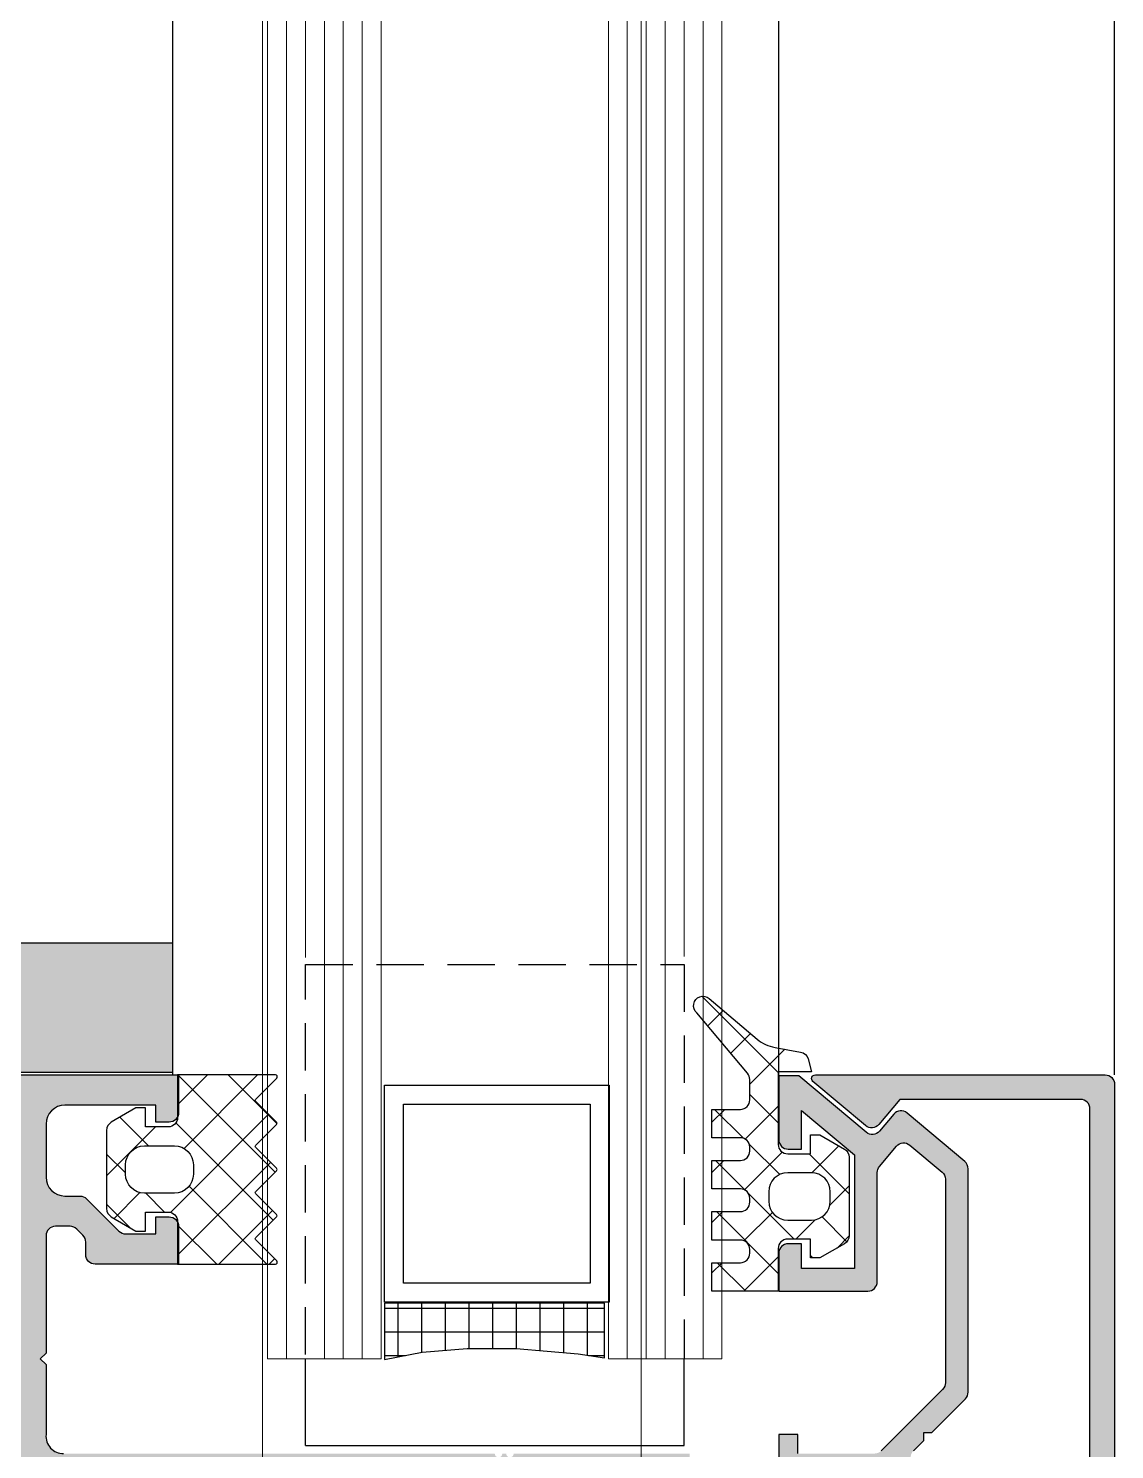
# Model space of a CAD drawing. Header units: millimetres. Extents: x 809 to 8159, y 33 to 4533.
# Drawn here: x 4978.09 to 4983.83, y 1820.65 to 1828.16 of the extents above; entities that cross this region are included whole.
import ezdxf

# ---------------------------------------------------------------- set-up
doc = ezdxf.new("R2010")
doc.units = ezdxf.units.MM
doc.linetypes.add('HIDDEN', pattern=[0.375, 0.25, -0.125])
for name, color, linetype in [('3', 11, 'Continuous'), ('5', 11, 'Continuous'), ('FITILLER', 240, 'Continuous'), ('GORUNUS-TARAMA', 11, 'Continuous')]:
    doc.layers.add(name, color=color, linetype=linetype)
doc.layers.add('cam', color=5, linetype='Continuous', lineweight=0)

# ---------------------------------------------------------------- blocks, each defined once
blk = doc.blocks.new('ajsdfxcvzx')
h = blk.add_hatch(color=256)
edge = h.paths.add_edge_path()
edge.add_line((36934.79109530686, -6768.891819638839), (36934.72109530686, -6768.891819638839))
edge.add_line((36934.72109530687, -6768.891819638839), (36934.72109530687, -6768.801819638842))
edge.add_line((36934.72109530687, -6768.801819638835), (36934.24109530688, -6768.801819638835))
edge.add_arc((36934.24109530687, -6768.901819638833), 0.1, 89.99999999999999, 180)
edge.add_line((36934.14109530687, -6768.901819638833), (36934.14109530687, -6769.181819638832))
edge.add_arc((36934.24109530687, -6769.181819638832), 0.1, 180, 270)
edge.add_line((36934.24109530687, -6769.281819638838), (36934.32038462875, -6769.281819638838))
edge.add_arc((36934.32038462875, -6769.331819638841), 0.05000000000022739, 404.99999999996317, 449.99999999989575, ccw=False)
edge.add_line((36934.35573996781, -6769.296464299781), (36934.52645064593, -6769.467174977899))
edge.add_arc((36934.56180598499, -6769.431819638832), 0.04999999999986375, 225.0000000000921, 270.000000000078)
edge.add_line((36934.56180598499, -6769.481819638835), (36934.72109530687, -6769.481819638835))
edge.add_line((36934.72109530687, -6769.481819638835), (36934.72109530687, -6769.391819638839))
edge.add_line((36934.72109530687, -6769.391819638839), (36934.79109530687, -6769.391819638839))
edge.add_arc((36934.79109530686, -6769.441819638841), 0.05, 0, 90, ccw=False)
edge.add_line((36934.84109530687, -6769.441819638841), (36934.84109530687, -6769.641819638839))
edge.add_line((36934.84109530687, -6769.641819638839), (36934.40109530686, -6769.641819638839))
edge.add_arc((36934.40109530686, -6769.591819638836), 0.05, 180, 270, ccw=False)
edge.add_line((36934.35109530687, -6769.591819638836), (36934.35109530687, -6769.524662351307))
edge.add_arc((36934.30109530687, -6769.524662351307), 0.05000000000020464, 360.0000000000783, 405.0000000000369)
edge.add_line((36934.33645064593, -6769.489307012247), (36934.30360793345, -6769.45646429977))
edge.add_arc((36934.2682525944, -6769.491819638837), 0.05000000000000844, 404.9999999998527, 450)
edge.add_line((36934.2682525944, -6769.441819638841), (36934.19109530687, -6769.441819638841))
edge.add_arc((36934.19109530687, -6769.491819638837), 0.05, 89.99999999999999, 180)
edge.add_line((36934.14109530687, -6769.491819638837), (36934.14109530687, -6769.741819638837))
edge.add_line((36934.14109530687, -6769.741819638837), (36934.14109530687, -6770.11181963884))
edge.add_line((36934.14109530687, -6770.11181963884), (36934.11109530687, -6770.141819638839))
edge.add_line((36934.11109530687, -6770.141819638839), (36934.14109530687, -6770.171819638837))
edge.add_line((36934.14109530687, -6770.171819638837), (36934.14109530687, -6770.541819638833))
edge.add_arc((36934.23262694822, -6770.549941161617), 0.0918912427893527, 174.9294740982056, 270.9550491033333)
edge.add_line((36934.23415858957, -6770.641819638839), (36936.51109530687, -6770.641819638839))
edge.add_arc((36936.53109530687, -6770.641819638839), 0.01999999999998181, 180.0000000005211, 360.0000000005211)
edge.add_line((36936.55109530687, -6770.641819638839), (36936.57109530686, -6770.641819638839))
edge.add_arc((36936.59109530687, -6770.641819638839), 0.01999999999998181, 180, 360)
edge.add_line((36936.61109530687, -6770.641819638839), (36937.54109530687, -6770.641819638839))
edge.add_line((36937.54109530686, -6770.641819638839), (36937.54109530686, -6770.781819638838))
edge.add_arc((36937.48109530687, -6770.781819638838), 0.06000000000001365, 270.0000000000652, 360.0000000000217, ccw=False)
edge.add_line((36937.48109530687, -6770.841819638836), (36937.48109530687, -6770.911819638835))
edge.add_arc((36937.45109530687, -6770.911819638835), 0.03000000000001819, 269.9999999998263, 359.99999999982634, ccw=False)
edge.add_line((36937.45109530687, -6770.941819638841), (36937.41109530687, -6770.941819638841))
edge.add_arc((36937.41109530687, -6770.911819638835), 0.0300000000000864, 179.9999999999566, 269.99999999986983, ccw=False)
edge.add_line((36937.38109530687, -6770.911819638835), (36937.38109530687, -6770.841819638836))
edge.add_line((36937.38109530687, -6770.841819638836), (36936.74109530687, -6770.841819638836))
edge.add_line((36936.74109530687, -6770.841819638836), (36936.74109530687, -6771.091819638836))
edge.add_line((36936.74109530687, -6771.091819638836), (36936.69109530687, -6771.141819638839))
edge.add_line((36936.69109530687, -6771.141819638839), (36936.74109530687, -6771.191819638841))
edge.add_line((36936.74109530687, -6771.191819638841), (36936.74109530687, -6771.441819638841))
edge.add_line((36936.74109530687, -6771.441819638841), (36937.38109530687, -6771.441819638841))
edge.add_line((36937.38109530687, -6771.441819638841), (36937.38109530687, -6771.371819638842))
edge.add_arc((36937.41109530687, -6771.371819638834), 0.0300000000000864, 90.00000000013029, 180.0000000000434, ccw=False)
edge.add_line((36937.41109530687, -6771.341819638836), (36937.45109530687, -6771.341819638836))
edge.add_arc((36937.45109530687, -6771.371819638834), 0.03000000000002956, 1.9531398720573634e-10, 90.00000000017383, ccw=False)
edge.add_line((36937.48109530687, -6771.371819638834), (36937.48109530687, -6771.441819638834))
edge.add_arc((36937.48109530687, -6771.501819638839), 0.06000000000001365, 359.99999999997834, 449.99999999993486, ccw=False)
edge.add_line((36937.54109530686, -6771.501819638839), (36937.54109530686, -6771.641819638839))
edge.add_line((36937.54109530686, -6771.641819638839), (36936.61109530686, -6771.641819638839))
edge.add_arc((36936.59109530687, -6771.641819638839), 0.01999999999998181, 360, 540)
edge.add_line((36936.57109530687, -6771.641819638839), (36936.55109530687, -6771.641819638839))
edge.add_arc((36936.53109530687, -6771.641819638839), 0.01999999999998181, 359.9999999994789, 539.9999999994789)
edge.add_line((36936.51109530687, -6771.641819638839), (36934.23415858957, -6771.641819638839))
edge.add_arc((36934.23262694822, -6771.733698116061), 0.09189124278939273, 449.0449508966954, 545.07052590182)
edge.add_line((36934.14109530687, -6771.74181963883), (36934.14109530687, -6772.111819638825))
edge.add_line((36934.14109530687, -6772.11181963884), (36934.11109530687, -6772.141819638839))
edge.add_line((36934.11109530687, -6772.141819638839), (36934.14109530687, -6772.171819638837))
edge.add_line((36934.14109530687, -6772.171819638837), (36934.14109530687, -6772.541819638833))
edge.add_line((36934.14109530687, -6772.541819638833), (36934.14109530687, -6772.791819638833))
edge.add_arc((36934.19109530687, -6772.791819638833), 0.05, 180, 270)
edge.add_line((36934.19109530687, -6772.841819638836), (36934.26825259439, -6772.841819638836))
edge.add_arc((36934.2682525944, -6772.791819638833), 0.05, 270, 315.0000000001474)
edge.add_line((36934.30360793346, -6772.827174977892), (36934.33645064593, -6772.794332265416))
edge.add_arc((36934.30109530687, -6772.758976926356), 0.05000000000020138, 314.9999999999632, 359.9999999999219)
edge.add_line((36934.35109530687, -6772.758976926356), (36934.35109530687, -6772.691819638827))
edge.add_arc((36934.40109530686, -6772.691819638841), 0.05, 90, 180, ccw=False)
edge.add_line((36934.40109530686, -6772.641819638839), (36934.84109530687, -6772.641819638839))
edge.add_line((36934.84109530687, -6772.641819638839), (36934.84109530687, -6772.841819638836))
edge.add_arc((36934.79109530686, -6772.841819638836), 0.05, 270, 360, ccw=False)
edge.add_line((36934.79109530686, -6772.891819638839), (36934.72109530686, -6772.891819638839))
edge.add_line((36934.72109530687, -6772.891819638839), (36934.72109530687, -6772.801819638842))
edge.add_line((36934.72109530687, -6772.801819638835), (36934.56180598499, -6772.801819638835))
edge.add_arc((36934.56180598499, -6772.85181963883), 0.04999999999986358, 449.9999999999218, 494.9999999999078)
edge.add_line((36934.52645064593, -6772.816464299771), (36934.35573996781, -6772.987174977889))
edge.add_arc((36934.32038462875, -6772.951819638836), 0.05000000000023354, 270.0000000001043, 315.00000000003695, ccw=False)
edge.add_line((36934.32038462875, -6773.001819638839), (36934.24109530687, -6773.001819638839))
edge.add_arc((36934.24109530687, -6773.10181963883), 0.1, 89.99999999999999, 180)
edge.add_line((36934.14109530687, -6773.10181963883), (36934.14109530687, -6773.381819638829))
edge.add_arc((36934.24109530687, -6773.381819638837), 0.1, 180, 270)
edge.add_line((36934.24109530687, -6773.481819638835), (36934.72109530687, -6773.481819638835))
edge.add_line((36934.72109530687, -6773.481819638835), (36934.72109530687, -6773.391819638839))
edge.add_line((36934.72109530687, -6773.391819638839), (36934.79109530687, -6773.391819638839))
edge.add_arc((36934.79109530686, -6773.441819638841), 0.05, 0, 90, ccw=False)
edge.add_line((36934.84109530687, -6773.441819638841), (36934.84109530687, -6773.641819638839))
edge.add_line((36934.84109530687, -6773.641819638839), (36926.84825468494, -6773.641819638839))
edge.add_line((36926.84825468494, -6773.641819638839), (36926.84825468494, -6768.641819638839))
edge.add_line((36926.84825468494, -6768.641819638839), (36934.84109530687, -6768.641819638839))
edge.add_line((36934.84109530687, -6768.641819638839), (36934.84109530687, -6768.841819638836))
edge.add_arc((36934.79109530686, -6768.841819638836), 0.05, 270, 360, ccw=False)
h.paths.add_polyline_path([(36933.94825468494, -6773.440143448182), (36927.04825468495, -6773.440143448182), (36927.04825468495, -6768.840143448184), (36933.94825468494, -6768.840143448184), (36933.94825468494, -6771.14014344818)], flags=16)
edge = h.paths.add_edge_path(flags=16)
edge.add_arc((36936.34825468494, -6770.940143448182), 0.1, 360, 450)
edge.add_line((36936.34825468494, -6770.840143448184), (36934.24825468494, -6770.840143448184))
edge.add_arc((36934.24825468494, -6770.940143448182), 0.1, 89.99999999999999, 180)
edge.add_line((36934.14825468494, -6770.940143448182), (36934.14825468494, -6771.340143448184))
edge.add_arc((36934.24825468494, -6771.340143448177), 0.1, 180, 270)
edge.add_line((36934.24825468494, -6771.440143448182), (36936.34825468494, -6771.440143448182))
edge.add_arc((36936.34825468494, -6771.340143448177), 0.1, 270, 360)
edge.add_line((36936.44825468494, -6771.340143448177), (36936.44825468494, -6770.940143448175))
h = blk.add_hatch(color=256)
edge = h.paths.add_edge_path()
edge.add_line((36938.41109530687, -6772.619540212849), (36938.41109530687, -6773.219303842749))
edge.add_line((36938.41109530687, -6773.219303842749), (36938.13109530687, -6773.454251739478))
edge.add_line((36938.13109530687, -6773.454251739478), (36938.13109530687, -6773.249540212853))
edge.add_line((36938.13109530687, -6773.249540212853), (36938.06109530687, -6773.249540212853))
edge.add_arc((36938.06109530686, -6773.299540212853), 0.0499999999992724, 89.99999999166236, 179.9999999958312)
edge.add_line((36938.01109530687, -6773.299540212849), (36938.01109530687, -6773.636819638834))
edge.add_line((36938.01109530687, -6773.636819638834), (36938.11651920308, -6773.636819638834))
edge.add_line((36938.11651920308, -6773.636819638834), (36938.47244273638, -6773.338164333325))
edge.add_arc((36938.50458211685, -6773.376466555479), 0.04999999999382215, 39.999999995523126, 129.9999999950092, ccw=False)
edge.add_line((36938.54288433901, -6773.344327174998), (36938.61797956516, -6773.433822180536))
edge.add_arc((36938.65628178731, -6773.401682800051), 0.04999999999571219, 220.0000000040759, 310.0000000040759)
edge.add_line((36938.68842116779, -6773.439985022202), (36938.99323468735, -6773.184216110369))
edge.add_arc((36938.96109530685, -6773.145913888213), 0.05000000000924627, 310.0000000128304, 360.0000000104221)
edge.add_line((36939.01109530687, -6773.145913888204), (36939.01109530687, -6771.96637808006))
edge.add_arc((36938.96109530686, -6771.966378080063), 0.05000000000291038, 3.126612473883902e-09, 45.00000000221086)
edge.add_line((36938.99645064592, -6771.931022741001), (36938.81926987031, -6771.753841965385))
edge.add_line((36938.81926987031, -6771.753841965385), (36938.77684346344, -6771.753841965385))
edge.add_line((36938.77684346344, -6771.753841965385), (36938.77684346344, -6771.711415558513))
edge.add_line((36938.77684346344, -6771.711415558513), (36938.7218922047, -6771.656464299782))
edge.add_arc((36938.75724754376, -6771.621108960728), 0.04999999999653565, 179.9999999937468, 224.9999999955783, ccw=False)
edge.add_line((36938.70724754376, -6771.621108960722), (36938.70724754376, -6770.662530316955))
edge.add_arc((36938.75724754376, -6770.662530316949), 0.04999999999563443, 135.0000000044217, 180.0000000062532, ccw=False)
edge.add_line((36938.7218922047, -6770.627174977895), (36938.77684346344, -6770.572223719149))
edge.add_line((36938.77684346344, -6770.572223719149), (36938.77684346344, -6770.529797312278))
edge.add_line((36938.77684346344, -6770.529797312278), (36938.81926987031, -6770.529797312278))
edge.add_line((36938.81926987031, -6770.529797312278), (36938.99645064592, -6770.352616536669))
edge.add_arc((36938.96109530686, -6770.317261197607), 0.05000000000232364, 314.9999999977891, 359.9999999968734)
edge.add_line((36939.01109530687, -6770.31726119761), (36939.01109530687, -6769.137725389459))
edge.add_arc((36938.96109530688, -6769.137725389457), 0.04999999998835847, 359.9999999979156, 410.0000000009713)
edge.add_line((36938.99323468735, -6769.099423167308), (36938.68842116779, -6768.843654255468))
edge.add_arc((36938.65628178731, -6768.881956477622), 0.04999999999382215, 50.00000000499079, 140.000000004477)
edge.add_line((36938.61797956516, -6768.849817097142), (36938.54288433901, -6768.939312102679))
edge.add_arc((36938.50458211685, -6768.907172722198), 0.04999999999894745, 230.0000000049908, 320.00000000447693, ccw=False)
edge.add_line((36938.47244273638, -6768.945474944352), (36938.11651920308, -6768.646819638836))
edge.add_line((36938.11651920308, -6768.646819638836), (36938.01109530687, -6768.646819638836))
edge.add_line((36938.01109530687, -6768.646819638836), (36938.01109530687, -6768.984099064821))
edge.add_arc((36938.06109530687, -6768.984099064821), 0.05000000000291038, 180, 270)
edge.add_line((36938.06109530687, -6769.034099064824), (36938.13109530687, -6769.034099064824))
edge.add_line((36938.13109530687, -6769.034099064824), (36938.13109530687, -6768.829387538191))
edge.add_line((36938.13109530687, -6768.829387538191), (36938.41109530687, -6769.064335434929))
edge.add_line((36938.41109530687, -6769.064335434929), (36938.41109530687, -6769.664099064828))
edge.add_line((36938.41109530687, -6769.664099064828), (36938.13109530687, -6769.664099064828))
edge.add_line((36938.13109530687, -6769.664099064828), (36938.13109530687, -6769.534099064824))
edge.add_line((36938.13109530687, -6769.534099064824), (36938.06109530687, -6769.534099064824))
edge.add_arc((36938.06109530687, -6769.584099064827), 0.05000000000291038, 90, 180)
edge.add_line((36938.01109530687, -6769.584099064827), (36938.01109530687, -6769.784099064824))
edge.add_line((36938.01109530687, -6769.784099064824), (36938.48109530687, -6769.784099064824))
edge.add_arc((36938.48109530687, -6769.734099064821), 0.05000000000291038, 270, 360)
edge.add_line((36938.53109530687, -6769.734099064821), (36938.53109530687, -6769.158247095036))
edge.add_arc((36938.58109530688, -6769.158247095024), 0.05000000001018634, 140.0000000159939, 180.0000000135487, ccw=False)
edge.add_line((36938.54279308471, -6769.126107714545), (36938.63277038516, -6769.018876943474))
edge.add_arc((36938.67107260731, -6769.051016323961), 0.04999999999805064, 49.99999999221677, 139.9999999927306, ccw=False)
edge.add_line((36938.70321198781, -6769.012714101807), (36938.87323468735, -6769.155380086288))
edge.add_arc((36938.84109530687, -6769.193682308444), 0.04999999999591229, 7.295398063433822e-09, 50.00000000700061, ccw=False)
edge.add_line((36938.89109530687, -6769.193682308438), (36938.89109530687, -6770.267555570126))
edge.add_arc((36938.84109530687, -6770.267555570123), 0.05000000000291038, 314.99999999778913, 359.9999999968734, ccw=False)
edge.add_line((36938.87645064593, -6770.302910909186), (36938.55218657722, -6770.627174977895))
edge.add_arc((36938.51683123816, -6770.591819638837), 0.04999999999975119, 270, 315.0000000007369, ccw=False)
edge.add_line((36938.51683123816, -6770.641819638839), (36938.11109530686, -6770.641819638839))
edge.add_line((36938.11109530686, -6770.641819638839), (36938.11109530686, -6770.541819638833))
edge.add_line((36938.11109530686, -6770.541819638833), (36938.01109530687, -6770.541819638833))
edge.add_line((36938.01109530687, -6770.541819638833), (36938.01109530687, -6770.841819638836))
edge.add_arc((36938.06109530687, -6770.841819638836), 0.05000000000291038, 180, 270)
edge.add_line((36938.06109530687, -6770.891819638839), (36938.13109530687, -6770.891819638839))
edge.add_line((36938.13109530687, -6770.891819638839), (36938.13109530687, -6770.761819638834))
edge.add_line((36938.13109530687, -6770.761819638834), (36938.50724754376, -6770.761819638834))
edge.add_arc((36938.50724754376, -6770.811819638837), 0.05000000000291038, 0, 90, ccw=False)
edge.add_line((36938.55724754376, -6770.811819638837), (36938.55724754376, -6771.47181963884))
edge.add_arc((36938.50724754376, -6771.471819638837), 0.04999999999563443, 269.9999999916624, 359.99999999583116, ccw=False)
edge.add_line((36938.50724754376, -6771.521819638836), (36938.13109530687, -6771.521819638836))
edge.add_line((36938.13109530687, -6771.521819638836), (36938.13109530687, -6771.391819638839))
edge.add_line((36938.13109530687, -6771.391819638839), (36938.06109530687, -6771.391819638839))
edge.add_arc((36938.06109530687, -6771.441819638841), 0.05000000000291038, 90, 180)
edge.add_line((36938.01109530687, -6771.441819638841), (36938.01109530687, -6771.741819638837))
edge.add_line((36938.01109530687, -6771.741819638837), (36938.11109530686, -6771.741819638837))
edge.add_line((36938.11109530686, -6771.741819638837), (36938.11109530686, -6771.641819638839))
edge.add_line((36938.11109530686, -6771.641819638839), (36938.51683123816, -6771.641819638839))
edge.add_arc((36938.51683123816, -6771.691819638841), 0.05000000000200089, 44.99999999926308, 90, ccw=False)
edge.add_line((36938.55218657722, -6771.656464299782), (36938.87645064593, -6771.980728368491))
edge.add_arc((36938.84109530687, -6772.016083707554), 0.05000000000232364, 3.126615411019884e-09, 45.000000002210925, ccw=False)
edge.add_line((36938.89109530687, -6772.016083707551), (36938.89109530687, -6773.089956969225))
edge.add_arc((36938.84109530685, -6773.089956969226), 0.0500000000174623, -49.99999999319891, 1.042224084812915e-09, ccw=False)
edge.add_line((36938.87323468735, -6773.12825919139), (36938.70321198781, -6773.270925175862))
edge.add_arc((36938.67107260732, -6773.232622953705), 0.0500000000012859, 219.9999999987166, 309.99999999871653, ccw=False)
edge.add_line((36938.63277038516, -6773.264762334189), (36938.54279308471, -6773.157531563125))
edge.add_arc((36938.58109530686, -6773.125392182649), 0.04999999999602439, 179.9999999906202, 219.9999999915312, ccw=False)
edge.add_line((36938.53109530687, -6773.125392182641), (36938.53109530687, -6772.549540212849))
edge.add_arc((36938.48109530687, -6772.549540212853), 0.04999999999563443, 4.168816632451847e-09, 90.00000000833764)
edge.add_line((36938.48109530687, -6772.499540212853), (36938.01109530687, -6772.499540212853))
edge.add_line((36938.01109530687, -6772.499540212853), (36938.01109530687, -6772.69954021285))
edge.add_arc((36938.06109530687, -6772.69954021285), 0.05000000000291038, 180, 270)
edge.add_line((36938.06109530687, -6772.749540212853), (36938.13109530687, -6772.749540212853))
edge.add_line((36938.13109530687, -6772.749540212853), (36938.13109530687, -6772.619540212849))
edge.add_line((36938.13109530687, -6772.619540212849), (36938.41109530687, -6772.619540212849))
h = blk.add_hatch(color=256)
edge = h.paths.add_edge_path()
edge.add_arc((36939.60440307917, -6773.461819638835), 0.0499999999992724, 270.0000000083376, 360.0000000041688)
edge.add_line((36939.65440307918, -6773.461819638831), (36939.65440307918, -6768.821819638832))
edge.add_arc((36939.60440307918, -6768.821819638832), 0.04999999999563443, 0, 90)
edge.add_line((36939.60440307918, -6768.771819638836), (36938.65079202141, -6768.771819638836))
edge.add_line((36938.65079202141, -6768.771819638836), (36938.53980291818, -6768.904091301358))
edge.add_arc((36938.50150069602, -6768.871951920873), 0.0500000000012859, 230.0000000012835, 320.00000000128347, ccw=False)
edge.add_line((36938.46936131554, -6768.910254143031), (36938.19154732698, -6768.677140527694))
edge.add_arc((36938.20440307918, -6768.661819638835), 0.01999999999904089, 90, 229.9999999868575, ccw=False)
edge.add_line((36938.20440307918, -6768.641819638839), (36939.73440307918, -6768.641819638839))
edge.add_arc((36939.73440307918, -6768.691819638841), 0.05000000000291038, 0, 90, ccw=False)
edge.add_line((36939.78440307918, -6768.691819638841), (36939.78440307918, -6773.591819638836))
edge.add_arc((36939.73440307918, -6773.591819638836), 0.05000000000291038, -90, 0, ccw=False)
edge.add_line((36939.73440307918, -6773.641819638839), (36938.20440307918, -6773.641819638839))
edge.add_arc((36938.20440307918, -6773.621819638834), 0.02000000000407454, 129.9999999997442, 270, ccw=False)
edge.add_line((36938.19154732698, -6773.606498749969), (36938.46936131554, -6773.373385134646))
edge.add_arc((36938.50150069602, -6773.411687356804), 0.0500000000012859, 39.999999998716476, 129.9999999987166, ccw=False)
edge.add_line((36938.53980291818, -6773.379547976319), (36938.65079202141, -6773.511819638834))
edge.add_line((36938.65079202141, -6773.511819638834), (36939.60440307918, -6773.511819638834))
h = blk.add_hatch()
h.set_pattern_fill('NET', color=256, scale=0.9999999999999997, angle=180, style=0)
h.set_pattern_definition([(180, (36878.66936316265, -6777.599690645771), (1.765404249467095e-17, 0.1249999999999999), []), (90, (36878.66936316265, -6777.599690645771), (0.125, 2.345957505329046e-18), [])])
h.paths.add_polyline_path([(36937.09088405086, -6769.84791521757), (36935.92834657346, -6769.84791521757), (36935.92834657346, -6770.145758908822), (36936.12707067127, -6770.106046190891), (36936.36553958863, -6770.086190678541), (36936.62388242103, -6770.086190678541), (36936.9517771824, -6770.115974370374), (36937.09088405086, -6770.135830729339)])
at = {"layer": 'FITILLER'}
h = blk.add_hatch(dxfattribs=at)
h.set_pattern_fill('DOTS', color=256, scale=1.199999999999999, angle=135, style=0)
h.set_pattern_definition([(135, (37029.00628442594, -6910.203590816896), (-0.07954951288348663, -0.0265165042944955), [0, -0.07500000000000001])])
h.paths.add_polyline_path([(36934.81109530687, -6768.628289435668), (36934.81109530687, -6767.946670061747), (36926.81426450545, -6767.946670061747), (36926.81426450545, -6768.628289435668)])
h = blk.add_hatch(dxfattribs=at)
h.set_pattern_fill('NET', color=256, scale=1.499999999999999, angle=225, style=0)
h.set_pattern_definition([(224.9999999999999, (36952.42699035697, -6785.629931542773), (0.1325825214724777, -0.1325825214724776), []), (315, (36952.42699035697, -6785.629931542773), (0.1325825214724777, 0.1325825214724775), [])])
edge = h.paths.add_edge_path(flags=16)
edge.add_arc((36938.18300938048, -6769.259099064822), 0.09999999999854481, 0, 90)
edge.add_line((36938.18300938048, -6769.159099064824), (36938.05800938048, -6769.159099064824))
edge.add_arc((36938.05800938048, -6769.259099064822), 0.09999999999854481, 90, 180)
edge.add_line((36937.95800938048, -6769.259099064822), (36937.95800938048, -6769.309099064818))
edge.add_arc((36938.05800938049, -6769.309099064822), 0.1000000000058208, 179.9999999979156, 269.9999999958312)
edge.add_line((36938.05800938048, -6769.409099064824), (36938.18300938048, -6769.409099064824))
edge.add_arc((36938.18300938047, -6769.309099064822), 0.1000000000021828, 270.0000000041688, 360.0000000020844)
edge.add_line((36938.28300938048, -6769.309099064818), (36938.28300938048, -6769.259099064822))
edge = h.paths.add_edge_path()
edge.add_arc((36938.02622100649, -6768.300567216395), 0.1999999999955897, 229.7668578418113, 259.9999999980673)
edge.add_line((36937.99149137095, -6768.497528766993), (36938.12623857334, -6768.521288334347))
edge.add_arc((36938.11755616446, -6768.570528721994), 0.04999999999658742, 15.000000001801709, 80.00000000390878, ccw=False)
edge.add_line((36938.16585245576, -6768.557587769739), (36938.18440307918, -6768.626819638839))
edge.add_line((36938.18440307918, -6768.626819638839), (36938.00800938048, -6768.626819638839))
edge.add_line((36938.00800938048, -6768.626819638839), (36938.00800938048, -6769.009099064822))
edge.add_arc((36938.05800938047, -6769.009099064819), 0.04999999999563443, 180.0000000041688, 270.0000000083376)
edge.add_line((36938.05800938048, -6769.059099064818), (36938.17800938048, -6769.059099064818))
edge.add_line((36938.17800938048, -6769.059099064818), (36938.17800938048, -6768.959099064827))
edge.add_line((36938.17800938048, -6768.959099064827), (36938.22800938048, -6768.959099064827))
edge.add_line((36938.22800938048, -6768.959099064827), (36938.35800938048, -6769.034154599822))
edge.add_arc((36938.33300938048, -6769.07745587001), 0.04999999999589256, 5.211006737226853e-09, 60.000000004984486, ccw=False)
edge.add_line((36938.38300938048, -6769.077455870005), (36938.38300938048, -6769.490742259643))
edge.add_arc((36938.33300938048, -6769.490742259638), 0.04999999999563443, 299.9999999950155, 359.999999994789, ccw=False)
edge.add_line((36938.35800938048, -6769.534043529826), (36938.22800938048, -6769.609099064821))
edge.add_line((36938.22800938048, -6769.609099064821), (36938.17800938048, -6769.609099064821))
edge.add_line((36938.17800938048, -6769.609099064821), (36938.17800938048, -6769.509099064822))
edge.add_line((36938.17800938048, -6769.509099064822), (36938.05800938048, -6769.509099064822))
edge.add_arc((36938.05800938047, -6769.559099064822), 0.0499999999992724, 89.99999999166236, 179.9999999958312)
edge.add_line((36938.00800938048, -6769.559099064818), (36938.00800938048, -6769.784099064824))
edge.add_line((36938.00800938048, -6769.784099064824), (36937.65800938048, -6769.784099064824))
edge.add_line((36937.65800938048, -6769.784099064824), (36937.65800938048, -6769.634099064822))
edge.add_line((36937.65800938048, -6769.634099064822), (36937.80800938048, -6769.634099064822))
edge.add_arc((36937.80800938049, -6769.584099064827), 0.04999999999563443, 269.9999999916624, 360)
edge.add_line((36937.85800938048, -6769.584099064827), (36937.85800938048, -6769.564099064823))
edge.add_arc((36937.80800938048, -6769.564099064819), 0.04999999999563443, 359.9999999958312, 450)
edge.add_line((36937.80800938048, -6769.51409906482), (36937.65800938048, -6769.51409906482))
edge.add_line((36937.65800938048, -6769.51409906482), (36937.65800938048, -6769.364099064825))
edge.add_line((36937.65800938048, -6769.364099064825), (36937.80800938048, -6769.364099064825))
edge.add_arc((36937.80800938048, -6769.314099064826), 0.0499999999992724, 270, 360.0000000041688)
edge.add_line((36937.85800938048, -6769.314099064823), (36937.85800938048, -6769.294099064819))
edge.add_arc((36937.80800938049, -6769.294099064819), 0.04999999998835847, 0, 90.00000000833764)
edge.add_line((36937.80800938048, -6769.244099064823), (36937.65800938048, -6769.244099064823))
edge.add_line((36937.65800938048, -6769.244099064823), (36937.65800938048, -6769.094099064821))
edge.add_line((36937.65800938048, -6769.094099064821), (36937.80800938048, -6769.094099064821))
edge.add_arc((36937.80800938048, -6769.044099064822), 0.0499999999992724, 270, 360.0000000041688)
edge.add_line((36937.85800938048, -6769.044099064819), (36937.85800938048, -6769.024099064829))
edge.add_arc((36937.80800938048, -6769.024099064825), 0.04999999999563443, 359.9999999958312, 450)
edge.add_line((36937.80800938048, -6768.974099064826), (36937.65800938048, -6768.974099064826))
edge.add_line((36937.65800938048, -6768.974099064826), (36937.65800938048, -6768.824099064825))
edge.add_line((36937.65800938048, -6768.824099064825), (36937.80800938048, -6768.824099064825))
edge.add_arc((36937.80800938049, -6768.774099064829), 0.04999999999563443, 269.9999999916624, 360)
edge.add_line((36937.85800938048, -6768.774099064829), (36937.85800938048, -6768.665937657874))
edge.add_arc((36937.80800938047, -6768.665937657862), 0.05000000001018634, 359.9999999864514, 399.999999984006)
edge.add_line((36937.84631160264, -6768.633798277382), (36937.57880033738, -6768.314990765966))
edge.add_arc((36937.61109530687, -6768.276819638841), 0.05000000000350376, 49.76685784718171, 229.7668578408165, ccw=False)
edge.add_line((36937.64339027635, -6768.238648511715), (36937.89704112855, -6768.453251724886))
h = blk.add_hatch(dxfattribs=at)
h.set_pattern_fill('NET', color=256, scale=1.499999999999999, angle=225, style=0)
h.set_pattern_definition([(224.9999999999999, (36948.45100197339, -6781.388409145437), (0.1325825214724777, -0.1325825214724776), []), (315, (36948.45100197339, -6781.388409145437), (0.1325825214724777, 0.1325825214724775), [])])
edge = h.paths.add_edge_path(flags=16)
edge.add_arc((36934.81936921297, -6769.166819638836), 0.1000000000058208, -89.99999999583122, 2.084391326206969e-09, ccw=False)
edge.add_line((36934.81936921298, -6769.266819638839), (36934.66109530687, -6769.266819638839))
edge.add_arc((36934.66109530687, -6769.166819638836), 0.1000000000021828, 179.9999999979156, 269.99999999583116, ccw=False)
edge.add_line((36934.56109530687, -6769.166819638833), (36934.56109530687, -6769.116819638837))
edge.add_arc((36934.66109530687, -6769.116819638837), 0.09999999999854481, 90, 180, ccw=False)
edge.add_line((36934.66109530687, -6769.016819638839), (36934.81936921298, -6769.016819638839))
edge.add_arc((36934.81936921298, -6769.116819638837), 0.09999999999854481, 0, 90, ccw=False)
edge.add_line((36934.91936921298, -6769.116819638837), (36934.91936921298, -6769.166819638833))
edge = h.paths.add_edge_path()
edge.add_line((36934.83609530687, -6769.641819638839), (36935.35288970467, -6769.641819638839))
edge.add_arc((36935.35288970467, -6769.631819638835), 0.01000000000385626, 270, 405.0000000221085)
edge.add_line((36935.35996077248, -6769.624748571017), (36935.24917139431, -6769.513959192931))
edge.add_arc((36935.25548814724, -6769.507642439998), 0.008933237665922826, 134.999999983501, 225.000000016499, ccw=False)
edge.add_line((36935.24917139431, -6769.501325687064), (36935.35847882213, -6769.392018259152))
edge.add_arc((36935.3521620692, -6769.385701506222), 0.008933237663350385, 315, 405.0000000659962)
edge.add_line((36935.35847882213, -6769.379384753285), (36935.24917139431, -6769.270077325547))
edge.add_arc((36935.25548814725, -6769.26376057261), 0.008933237673640144, 135, 225, ccw=False)
edge.add_line((36935.24917139431, -6769.257443819673), (36935.35847882213, -6769.148136391768))
edge.add_arc((36935.3521620692, -6769.141819638835), 0.008933237671067705, 315.000000016499, 405.0000000494971)
edge.add_line((36935.35847882213, -6769.135502885894), (36935.24917139431, -6769.026195458164))
edge.add_arc((36935.25548814725, -6769.019878705227), 0.008933237673640144, 135, 225, ccw=False)
edge.add_line((36935.24917139431, -6769.01356195229), (36935.35847882213, -6768.904254524385))
edge.add_arc((36935.3521620692, -6768.897937771451), 0.008933237665922826, 314.999999983501, 405.0000000164991)
edge.add_line((36935.35847882213, -6768.891621018518), (36935.24917139431, -6768.78231359078))
edge.add_arc((36935.25548814725, -6768.775996837843), 0.008933237673640144, 135, 225, ccw=False)
edge.add_line((36935.24917139431, -6768.769680084906), (36935.35996077256, -6768.658890706645))
edge.add_arc((36935.35288970475, -6768.651819638836), 0.009999999998149533, 315.0000000110542, 450)
edge.add_line((36935.35288970475, -6768.641819638839), (36934.83609530687, -6768.641819638839))
edge.add_line((36934.83609530687, -6768.641819638839), (36934.83609530687, -6768.866819638837))
edge.add_arc((36934.78609530687, -6768.866819638833), 0.04999999999563443, 269.9999999916624, 359.99999999583116, ccw=False)
edge.add_line((36934.78609530687, -6768.916819638833), (36934.66609530686, -6768.916819638833))
edge.add_line((36934.66609530686, -6768.916819638833), (36934.66609530686, -6768.816819638841))
edge.add_line((36934.66609530686, -6768.816819638841), (36934.61609530687, -6768.816819638841))
edge.add_line((36934.61609530687, -6768.816819638841), (36934.48609530687, -6768.891875173837))
edge.add_arc((36934.51109530687, -6768.935176444024), 0.04999999999589256, 119.9999999950155, 179.999999994789)
edge.add_line((36934.46109530687, -6768.93517644402), (36934.46109530687, -6769.348462833657))
edge.add_arc((36934.51109530687, -6769.348462833653), 0.04999999999563443, 180.000000005211, 240.0000000049845)
edge.add_line((36934.48609530687, -6769.391764103841), (36934.61609530687, -6769.466819638836))
edge.add_line((36934.61609530687, -6769.466819638836), (36934.66609530686, -6769.466819638836))
edge.add_line((36934.66609530686, -6769.466819638836), (36934.66609530686, -6769.366819638837))
edge.add_line((36934.66609530686, -6769.366819638837), (36934.78609530687, -6769.366819638837))
edge.add_arc((36934.78609530687, -6769.416819638836), 0.0499999999992724, 4.168782652413938e-09, 90.00000000833762, ccw=False)
edge.add_line((36934.83609530687, -6769.416819638833), (36934.83609530687, -6769.641819638839))
at = {"linetype": 'HIDDEN'}
for p, q in [((36935.51109530687, -6770.1186315711), (36935.51109530687, -6768.058834523528)), ((36935.51109530687, -6768.058834523528), (36937.51109530687, -6768.058834523528)), ((36937.51109530687, -6768.058834523528), (36937.51109530687, -6770.141819638839))]:
    blk.add_line(p, q, dxfattribs=at)
blk.add_line((36937.51109530687, -6770.137930774375), (36937.51109530687, -6770.141819638839))
at = {"elevation": -1.177744993313909e-10}
for points in [[(36926.84825468494, -6768.641819638839), (36934.84109530687, -6768.641819638839), (36934.84109530687, -6768.841819638836, -0.4142135623730951), (36934.79109530686, -6768.891819638839), (36934.72109530687, -6768.891819638839), (36934.72109530687, -6768.801819638835), (36934.24109530687, -6768.801819638835, 0.4142135623730951), (36934.14109530687, -6768.901819638833), (36934.14109530687, -6769.181819638832, 0.4142135623730951), (36934.24109530687, -6769.281819638838), (36934.32038462875, -6769.281819638838, -0.1989123673793524), (36934.35573996781, -6769.296464299781), (36934.52645064593, -6769.467174977892, 0.1989123673795947), (36934.56180598499, -6769.481819638835), (36934.72109530687, -6769.481819638835), (36934.72109530687, -6769.391819638839), (36934.79109530686, -6769.391819638839, -0.4142135623730951), (36934.84109530687, -6769.441819638841), (36934.84109530687, -6769.641819638839), (36934.40109530686, -6769.641819638839, -0.4142135623730951), (36934.35109530687, -6769.591819638836), (36934.35109530687, -6769.524662351307, 0.1989123673794533), (36934.33645064593, -6769.489307012247), (36934.30360793346, -6769.456464299778, 0.1989123673803265), (36934.2682525944, -6769.441819638841), (36934.19109530687, -6769.441819638841, 0.4142135623730951), (36934.14109530687, -6769.491819638837), (36934.14109530687, -6769.741819638837), (36934.14109530687, -6770.11181963884), (36934.11109530687, -6770.141819638839), (36934.14109530687, -6770.171819638837), (36934.14109530687, -6770.541819638833, 0.4453624046904348), (36934.23415858957, -6770.641819638839)], [(36938.7218922047, -6770.627174977895), (36938.77684346344, -6770.572223719149), (36938.77684346344, -6770.529797312278), (36938.81926987031, -6770.529797312278), (36938.99645064592, -6770.352616536669, 0.198912367379658), (36939.01109530687, -6770.31726119761), (36939.01109530687, -6769.137725389459, 0.2216946626429265), (36938.99323468735, -6769.099423167308), (36938.68842116779, -6768.843654255468, 0.4142135623732124), (36938.61797956516, -6768.849817097142), (36938.54288433901, -6768.939312102679, -0.4142135623731674), (36938.47244273638, -6768.945474944352), (36938.11651920308, -6768.646819638836), (36938.01109530687, -6768.646819638836), (36938.01109530687, -6768.984099064821, 0.4142135623730951), (36938.06109530687, -6769.034099064824), (36938.13109530687, -6769.034099064824), (36938.13109530687, -6768.829387538191), (36938.41109530687, -6769.064335434929), (36938.41109530687, -6769.664099064828), (36938.13109530687, -6769.664099064828), (36938.13109530687, -6769.534099064824), (36938.06109530687, -6769.534099064824, 0.4142135623730951), (36938.01109530687, -6769.584099064827), (36938.01109530687, -6769.784099064824), (36938.48109530687, -6769.784099064824, 0.4142135623730951), (36938.53109530687, -6769.734099064821), (36938.53109530687, -6769.158247095036, -0.1763269807083681), (36938.54279308471, -6769.126107714545), (36938.63277038516, -6769.018876943474, -0.4142135623732124), (36938.70321198781, -6769.012714101807), (36938.87323468735, -6769.155380086288, -0.2216946626429333), (36938.89109530687, -6769.193682308438), (36938.89109530687, -6770.267555570126, -0.1989123673796371), (36938.87645064593, -6770.302910909186), (36938.55218657722, -6770.627174977895, -0.198912367379658)], [(36938.11109530686, -6770.641819638839), (36938.11109530686, -6770.541819638833), (36938.01109530687, -6770.541819638833), (36938.01109530687, -6770.841819638836, 0.4142135623730951)]]:
    blk.add_lwpolyline(points, format="xyb", dxfattribs=at)
for points in [[(36937.11492301346, -6769.841819638836), (36935.92834657346, -6769.841819638836), (36935.92834657346, -6768.696253170461), (36937.11492301346, -6768.696253170461)], [(36937.01492301346, -6769.741819638837), (36936.02834657346, -6769.741819638837), (36936.02834657346, -6768.796253170467), (36937.01492301346, -6768.796253170467)], [(36937.09088405086, -6769.84791521757), (36935.92834657346, -6769.84791521757), (36935.92834657346, -6770.145758908822), (36936.12707067127, -6770.106046190891), (36936.36553958863, -6770.086190678541), (36936.62388242103, -6770.086190678541), (36936.9517771824, -6770.115974370374), (36937.09088405086, -6770.135830729339)]]:
    blk.add_lwpolyline(points, close=True, dxfattribs=at)
blk.add_lwpolyline([(36939.60440307918, -6773.511819638834, 0.4142135623730951), (36939.65440307918, -6773.461819638831), (36939.65440307918, -6768.821819638832, 0.4142135623730951), (36939.60440307918, -6768.771819638836), (36938.65079202141, -6768.771819638836), (36938.53980291818, -6768.904091301358, -0.4142135623731419), (36938.46936131554, -6768.910254143031), (36938.19154732698, -6768.677140527694, -0.7002075382095383), (36938.20440307918, -6768.641819638839), (36939.73440307918, -6768.641819638839, -0.4142135623730617), (36939.78440307918, -6768.691819638841), (36939.78440307918, -6773.591819638836, -0.4142135623730951), (36939.73440307918, -6773.641819638839), (36938.20440307918, -6773.641819638839, -0.7002075382097253), (36938.19154732698, -6773.606498749969), (36938.46936131554, -6773.373385134646, -0.414213562373189), (36938.53980291818, -6773.379547976319), (36938.65079202141, -6773.511819638834)], format="xyb", close=True, dxfattribs=at)
at = {"layer": '3'}
for p, q in [((36935.51109530687, -6770.598834523522), (36935.51109530687, -6770.141819638839)), ((36937.51109530687, -6770.598834523522), (36937.51109530687, -6770.141819638839)), ((36935.51109530687, -6770.598834523522), (36937.51109530687, -6770.598834523522))]:
    blk.add_line(p, q, dxfattribs=at)
at = {"layer": '5'}
for p, q in [((36938.01109530687, -6768.882865778693), (36938.01109530687, -6591.366890895039)), ((36934.81109530687, -6768.641819638839), (36934.81109530687, -6671.789062139573)), ((36939.78440307918, -6768.641819638839), (36939.78440307918, -6671.789062139573))]:
    blk.add_line(p, q, dxfattribs=at)
at = {"layer": 'cam'}
for p, q in [((36937.11109530687, -6671.789062139573), (36937.11109530687, -6770.141819638839)), ((36937.21109530687, -6671.789062139573), (36937.21109530687, -6770.141819638839)), ((36937.31109530687, -6671.789062139573), (36937.31109530687, -6770.141819638839)), ((36937.41109530687, -6671.789062139573), (36937.41109530687, -6770.141819638839)), ((36937.51109530687, -6671.789062139573), (36937.51109530687, -6768.017017433782)), ((36937.61109530687, -6671.789062139573), (36937.61109530687, -6770.141819638839)), ((36937.71109530687, -6671.789062139573), (36937.71109530687, -6770.141819638839)), ((36935.31109530687, -6671.83761556561), (36935.31109530687, -6770.141819638839)), ((36935.41109530687, -6671.83761556561), (36935.41109530687, -6770.141819638839)), ((36935.51109530687, -6671.83761556561), (36935.51109530687, -6768.021680194388)), ((36935.61109530687, -6671.83761556561), (36935.61109530687, -6770.141819638839)), ((36935.71109530687, -6671.83761556561), (36935.71109530687, -6770.141819638839)), ((36935.81109530687, -6671.83761556561), (36935.81109530687, -6770.141819638839)), ((36935.91109530687, -6671.83761556561), (36935.91109530687, -6770.141819638839)), ((36935.91109530687, -6770.141819638839), (36935.31109530687, -6770.141819638839)), ((36937.71109530687, -6770.141819638839), (36937.11109530687, -6770.141819638839))]:
    blk.add_line(p, q, dxfattribs=at)
at = {"layer": 'cam', "elevation": -1.177796e-10}
blk.add_lwpolyline([(36937.28440307845, -6443.126418913944), (36937.28440307964, -6877.526343334739), (36935.28440307893, -6877.526343334739), (36935.28440307776, -6443.126418913944)], close=True, dxfattribs=at)
at = {"layer": 'FITILLER', "elevation": -1.177744993313909e-10}
blk.add_lwpolyline([(36934.81109530687, -6768.628289435668), (36934.81109530687, -6767.946670061747), (36926.81426450545, -6767.946670061747), (36926.81426450545, -6768.628289435668)], close=True, dxfattribs=at)
for points in [[(36937.89704112855, -6768.453251724886, 0.1326875429165003), (36937.99149137095, -6768.497528766993), (36938.12623857334, -6768.521288334347, -0.2914734195860864), (36938.16585245576, -6768.557587769739), (36938.18440307918, -6768.626819638839), (36938.00800938048, -6768.626819638839), (36938.00800938048, -6769.009099064822, 0.4142135623730951), (36938.05800938048, -6769.059099064818), (36938.17800938048, -6769.059099064818), (36938.17800938048, -6768.959099064827), (36938.22800938048, -6768.959099064827), (36938.35800938048, -6769.034154599822, -0.267949192431109), (36938.38300938048, -6769.077455870005), (36938.38300938048, -6769.490742259643, -0.2679491924311237), (36938.35800938048, -6769.534043529826), (36938.22800938048, -6769.609099064821), (36938.17800938048, -6769.609099064821), (36938.17800938048, -6769.509099064822), (36938.05800938048, -6769.509099064822, 0.4142135623730951), (36938.00800938048, -6769.559099064818), (36938.00800938048, -6769.784099064824), (36937.65800938048, -6769.784099064824), (36937.65800938048, -6769.634099064822), (36937.80800938048, -6769.634099064822, 0.4142135623730951), (36937.85800938048, -6769.584099064827), (36937.85800938048, -6769.564099064823, 0.4142135623730951), (36937.80800938048, -6769.51409906482), (36937.65800938048, -6769.51409906482), (36937.65800938048, -6769.364099064825), (36937.80800938048, -6769.364099064825, 0.4142135623730951), (36937.85800938048, -6769.314099064823), (36937.85800938048, -6769.294099064819, 0.4142135623730951), (36937.80800938048, -6769.244099064823), (36937.65800938048, -6769.244099064823), (36937.65800938048, -6769.094099064821), (36937.80800938048, -6769.094099064821, 0.4142135623730951), (36937.85800938048, -6769.044099064819), (36937.85800938048, -6769.024099064829, 0.4142135623730951), (36937.80800938048, -6768.974099064826), (36937.65800938048, -6768.974099064826), (36937.65800938048, -6768.824099064825), (36937.80800938048, -6768.824099064825, 0.4142135623730951), (36937.85800938048, -6768.774099064829), (36937.85800938048, -6768.665937657874, 0.1763269807084748), (36937.84631160264, -6768.633798277382), (36937.57880033738, -6768.314990765966, -1.000000000000021), (36937.64339027635, -6768.238648511715)], [(36934.83609530687, -6769.641819638839), (36935.35288970467, -6769.641819638839, 0.6681786380582106), (36935.35996077248, -6769.624748571017), (36935.24917139431, -6769.513959192931, -0.4142135623730951), (36935.24917139431, -6769.501325687064), (36935.35847882213, -6769.392018259152, 0.4142135623730951), (36935.35847882213, -6769.379384753285), (36935.24917139431, -6769.270077325547, -0.4142135623730951), (36935.24917139431, -6769.257443819673), (36935.35847882213, -6769.148136391768, 0.4142135623730951), (36935.35847882213, -6769.135502885894), (36935.24917139431, -6769.026195458164, -0.4142135623730951), (36935.24917139431, -6769.01356195229), (36935.35847882213, -6768.904254524385, 0.4142135623730951), (36935.35847882213, -6768.891621018518), (36935.24917139431, -6768.78231359078, -0.4142135623730951), (36935.24917139431, -6768.769680084906), (36935.35996077256, -6768.658890706645, 0.6681786379192964), (36935.35288970475, -6768.641819638839), (36934.83609530687, -6768.641819638839), (36934.83609530687, -6768.866819638837, -0.4142135623730951), (36934.78609530687, -6768.916819638833), (36934.66609530686, -6768.916819638833), (36934.66609530686, -6768.816819638841), (36934.61609530687, -6768.816819638841), (36934.48609530687, -6768.891875173837, 0.2679491924311166), (36934.46109530687, -6768.93517644402), (36934.46109530687, -6769.348462833657, 0.2679491924311237), (36934.48609530687, -6769.391764103841), (36934.61609530687, -6769.466819638836), (36934.66609530686, -6769.466819638836), (36934.66609530686, -6769.366819638837), (36934.78609530687, -6769.366819638837, -0.4142135623730951), (36934.83609530687, -6769.416819638833)], [(36934.91936921298, -6769.166819638833, -0.4142135623731117), (36934.81936921298, -6769.266819638839), (36934.66109530687, -6769.266819638839, -0.4142135623730904), (36934.56109530687, -6769.166819638833), (36934.56109530687, -6769.116819638837, -0.4142135623730951), (36934.66109530687, -6769.016819638839), (36934.81936921298, -6769.016819638839, -0.4142135623730951), (36934.91936921298, -6769.116819638837)], [(36938.28300938048, -6769.259099064822, 0.4142135623730951), (36938.18300938048, -6769.159099064824), (36938.05800938048, -6769.159099064824, 0.4142135623730951), (36937.95800938048, -6769.259099064822), (36937.95800938048, -6769.309099064818, 0.4142135623731117), (36938.05800938048, -6769.409099064824), (36938.18300938048, -6769.409099064824, 0.4142135623730951), (36938.28300938048, -6769.309099064818)]]:
    blk.add_lwpolyline(points, format="xyb", close=True, dxfattribs=at)

msp = doc.modelspace()

# ---------------------------------------------------------------- block references
at = {"layer": 'GORUNUS-TARAMA'}
msp.add_blockref('ajsdfxcvzx', (-31955.95567726321, 8591.274052643628), dxfattribs=at)

doc.saveas('drawing.dxf')
